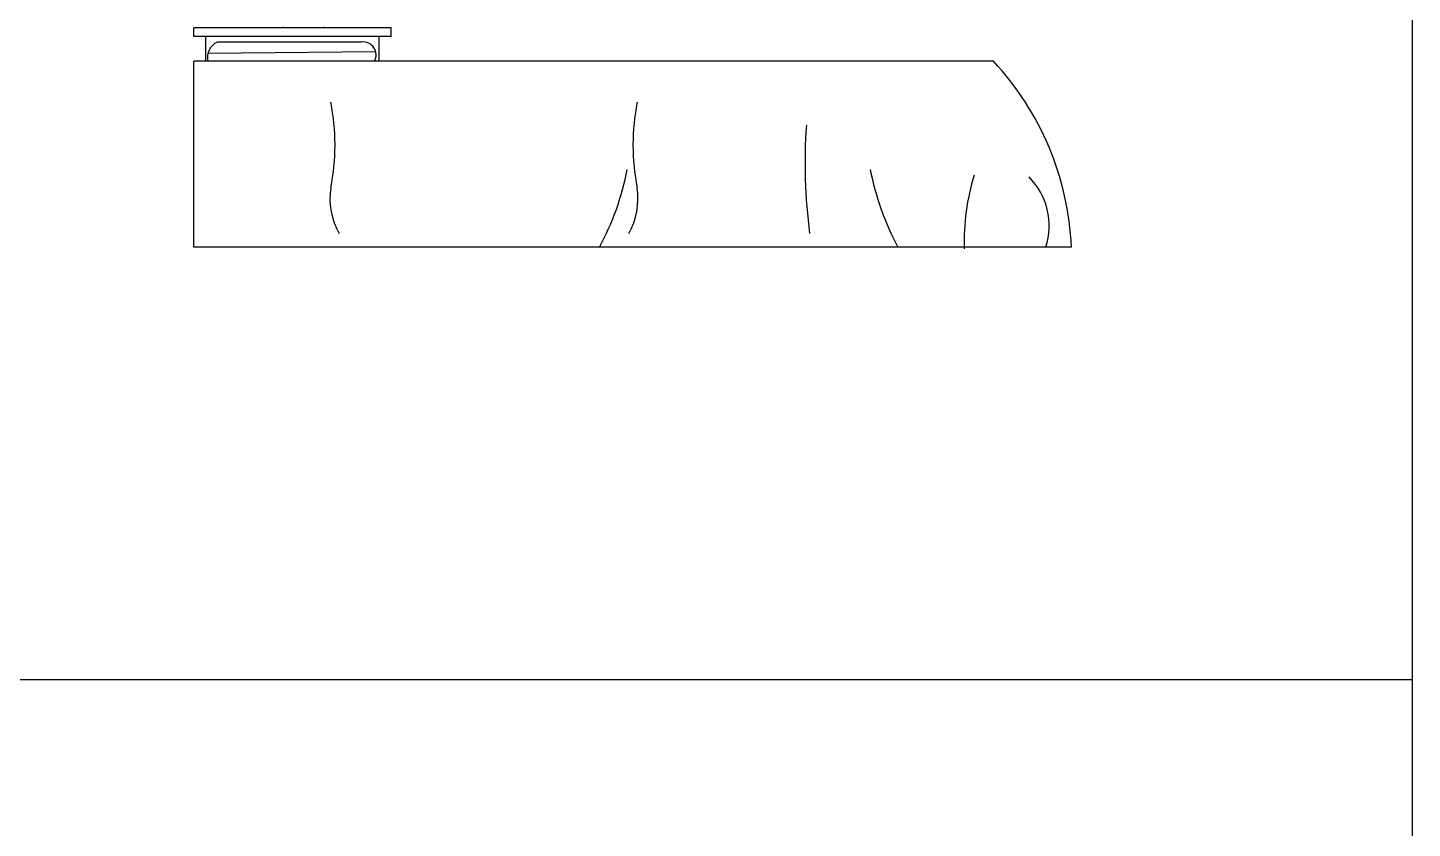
# Model space of a CAD drawing. Header units: millimetres. Extents: x 30176 to 68715, y 55479 to 72995.
# Drawn here: x 65560 to 68715, y 59677 to 61502 of the extents above; entities that cross this region are included whole.
import ezdxf

# ---------------------------------------------------------------- set-up
doc = ezdxf.new("R2010")
doc.units = ezdxf.units.MM
doc.layers.add('www.cad-blocks.net', color=7, linetype='Continuous')

# ---------------------------------------------------------------- blocks, each defined once
blk = doc.blocks.new('A$C28936888')
for p, q in [((204.1, 506.5), (204.1, 504.3)), ((297.2, 506.5), (297.2, 504.3)), ((450, 504.3), (0, 504.3)), ((0, 484.4), (0, 504.3)), ((450, 484.4), (0, 484.4)), ((28, 427.7), (28, 484.4)), ((297.2, 504.3), (204.1, 504.3)), ((297.2, 504.3), (204.1, 504.3)), ((422, 484.4), (422, 427.7)), ((450, 484.4), (450, 504.3)), ((414.8, 449.2), (32.4, 445.7)), ((53.5, 471.7), (382.7, 471.7)), ((1822.2, 427.7), (0, 427.7)), ((0, 4.3), (0, 427.7)), ((2000, 4.3), (0, 4.3))]:
    blk.add_line(p, q)
for centre, radius, start, end in [((70, 436.7), 38.6, 115.2343, 193.4608), ((386.2, 442.4), 29.4, 330.0388, 96.692), ((1339.8, -23.9), 660.8, 2.4435, 43.1085), ((-174.5, 236.9), 496.5, 348.6477, 11.3523), ((1497.4, 236.9), 496.5, 168.6477, 191.3523), ((2610.8, 195.4), 1217.8, 175.9232, 187.5505), ((377.9, 299.4), 621.4, 331.6458, 349.0223), ((2151.6, 299.4), 621.4, 190.9777, 208.3542), ((2278.9, 15.3), 523.4, 162.9821, 181.6742), ((1791.5, 53.3), 157.7, 341.8811, 44.7886), ((474.8, 115), 164.3, 171.519, 209.1041), ((848.1, 115), 164.3, 330.8959, 8.481)]:
    blk.add_arc(centre, radius, start, end)
blk = doc.blocks.new('FORMAT')
at = {"color": 155, "true_color": 0x546d8e}
for p, q in [((68715.5, 72994.9), (68715.5, 55478.6)), ((33904.5, 60015.8), (68715.5, 60015.8))]:
    blk.add_line(p, q, dxfattribs=at)

msp = doc.modelspace()

# ---------------------------------------------------------------- block references
msp.add_blockref('A$C28936888', (65938.7, 60997.3))
at = {"layer": 'www.cad-blocks.net'}
msp.add_blockref('FORMAT', (0, 0), dxfattribs=at)

doc.saveas('drawing.dxf')
